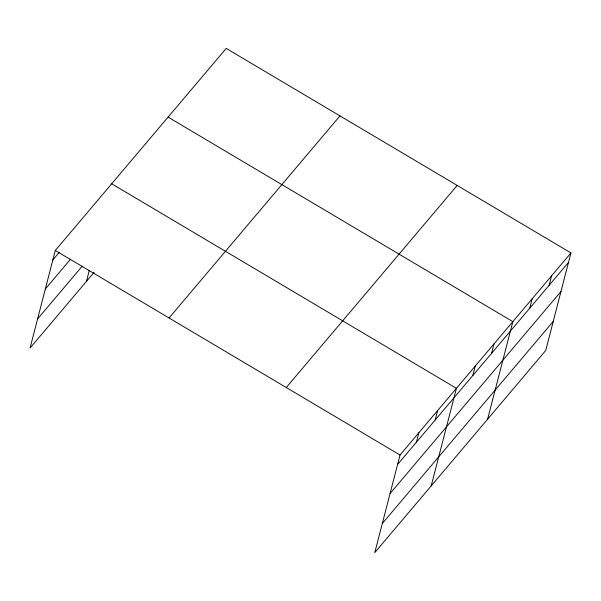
<?xml version="1.0" encoding="UTF-8"?>
<svg xmlns="http://www.w3.org/2000/svg" width="601" height="601" viewBox="0 0 601 601"><rect width="100%" height="100%" fill="white"/><g stroke="black" fill="none" stroke-linecap="round" stroke-linejoin="round"><path stroke-width="0.9" d="M570.95 252.931L400.033 455.017L374.791 552.604L545.716 350.518L570.95 252.931L226.209 48.396L55.284 250.482L30.05 348.069L94.094 272.351M86.454 281.381L89.271 270.473M416.388 442.246L418.829 432.788M435.184 420.016L437.633 410.558M431.195 485.916L456.437 388.329L111.688 183.793M472.792 375.557L475.233 366.099M491.588 353.328L494.037 343.87M487.599 419.228L512.841 321.64L168.092 117.105M529.759 308.193L532.208 298.735M549.134 285.287L551.583 275.829M52.843 259.94L59.304 252.3M45.323 289.021L70.587 259.151M37.57 318.988L82.224 266.19M169.054 317.982L339.971 115.895M286.264 387.517L457.188 185.431M397.584 464.475L568.501 262.389M390.064 493.556L560.981 291.47M382.311 523.516L553.236 321.437M55.284 250.482L400.033 455.017"/></g></svg>
